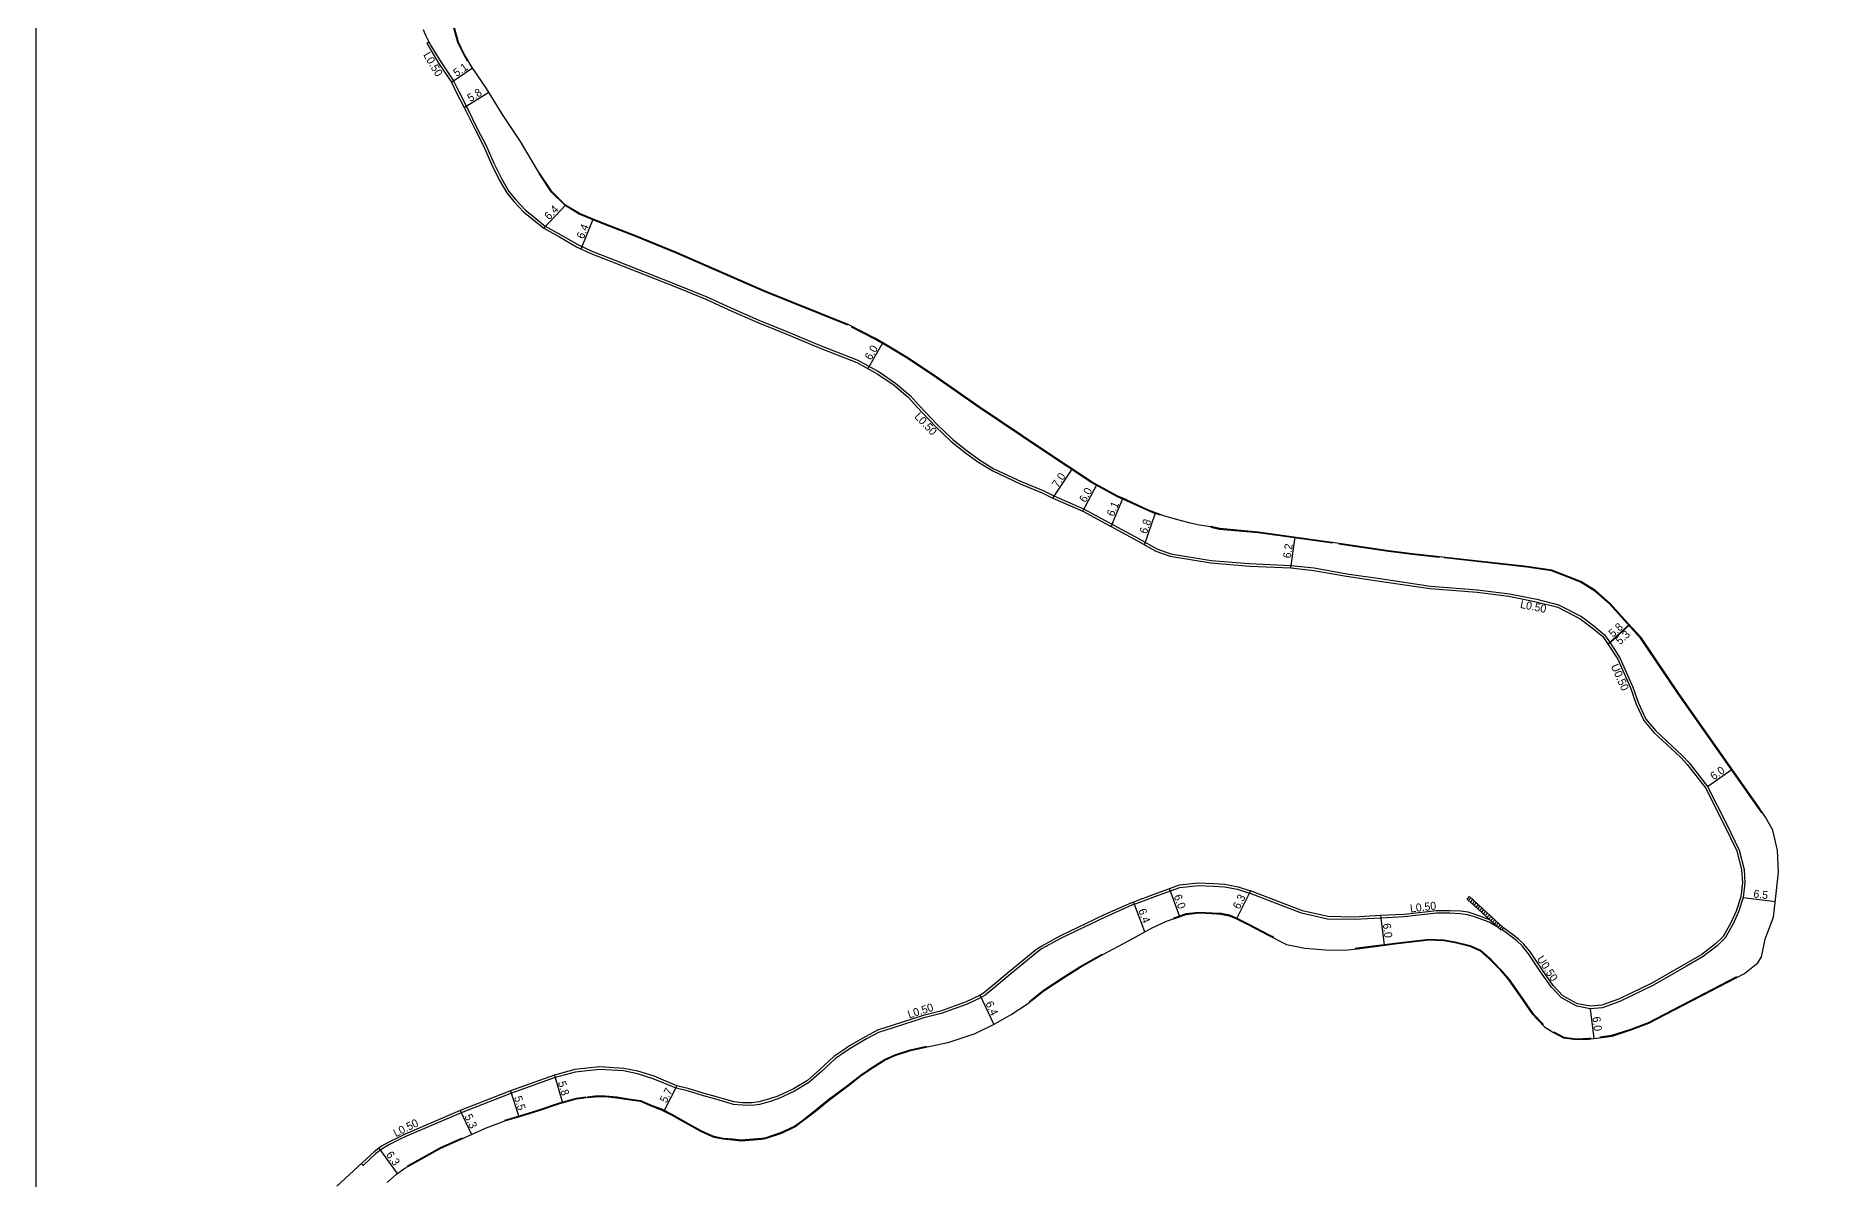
# Model space of a CAD drawing. Header units: metres. Extents: x -26400 to -24800, y -81000 to -78000.
# Drawn here: x -25600 to -25241.2, y -79437.5 to -79208.9 of the extents above; entities that cross this region are included whole.
import ezdxf

# ---------------------------------------------------------------- set-up
doc = ezdxf.new("R2010")
doc.units = ezdxf.units.M
doc.header["$LTSCALE"] = 2.5
for name, color, linetype in [('その他', 7, 'Continuous'), ('側溝・桝', 7, 'Continuous'), ('図郭', 7, 'Continuous'), ('幅員', 7, 'Continuous'), ('歩道・分離帯・安全施設', 7, 'Continuous'), ('道路', 7, 'Continuous')]:
    doc.layers.add(name, color=color, linetype=linetype)
doc.styles.get("Standard").update_dxf_attribs({"font": ''})
doc.styles.get('Standard').set_extended_font_data('@MS PGothic')

msp = doc.modelspace()

# ---------------------------------------------------------------- linework, layer by layer
at = {"layer": 'その他'}
for points in [[(-25313.72, -79381.51), (-25313.25, -79381)], [(-25313.72, -79381.51), (-25306.92, -79387.76)], [(-25313.45, -79381.76), (-25312.98, -79381.25)], [(-25313.25, -79381), (-25306.45, -79387.25)], [(-25313.08, -79382.1), (-25312.61, -79381.59)], [(-25312.71, -79382.44), (-25312.24, -79381.93)], [(-25312.34, -79382.78), (-25311.87, -79382.26)], [(-25311.97, -79383.11), (-25311.5, -79382.6)], [(-25311.61, -79383.45), (-25311.14, -79382.94)], [(-25311.24, -79383.79), (-25310.77, -79383.28)], [(-25310.87, -79384.13), (-25310.4, -79383.62)], [(-25310.5, -79384.47), (-25310.03, -79383.96)], [(-25310.13, -79384.81), (-25309.66, -79384.3)], [(-25309.77, -79385.14), (-25309.3, -79384.63)], [(-25309.4, -79385.48), (-25308.93, -79384.97)], [(-25309.03, -79385.82), (-25308.56, -79385.31)], [(-25308.66, -79386.16), (-25308.19, -79385.65)], [(-25308.29, -79386.5), (-25307.82, -79385.99)], [(-25307.93, -79386.84), (-25307.46, -79386.33)], [(-25307.56, -79387.18), (-25307.09, -79386.67)], [(-25307.19, -79387.51), (-25306.72, -79387)], [(-25306.45, -79387.25), (-25306.92, -79387.76)]]:
    msp.add_lwpolyline(points, dxfattribs=at)
at = {"layer": '側溝・桝'}
for points in [[(-25521.38, -79210.06), (-25520.92, -79210.91), (-25519.04, -79214.04), (-25516.46, -79217.87), (-25515.41, -79220), (-25513.9, -79222.98), (-25511.58, -79227.63), (-25510.03, -79230.65), (-25508.41, -79234.3), (-25506.9, -79237.4), (-25505.39, -79239.98), (-25504.04, -79241.66), (-25502.1, -79243.73), (-25501.17, -79244.47), (-25498.13, -79246.93), (-25495, -79248.63), (-25491.62, -79250.61), (-25488.79, -79251.93), (-25485.23, -79253.33), (-25471.05, -79258.94), (-25465.82, -79261.09), (-25461.17, -79263.22), (-25455.44, -79265.72), (-25449.13, -79268.25), (-25443.64, -79270.6), (-25439.87, -79272.07), (-25435.61, -79273.73), (-25433.67, -79274.82), (-25431.34, -79276.07), (-25428.05, -79278.35), (-25425.14, -79280.82), (-25423.35, -79282.81), (-25419.72, -79286.61), (-25416.62, -79289.61), (-25413.76, -79291.84), (-25411.31, -79293.64), (-25408.39, -79295.44), (-25402.94, -79298.02), (-25398.57, -79299.82), (-25396.39, -79300.88), (-25390.45, -79303.48), (-25379.37, -79309.47), (-25375.83, -79311.49), (-25373.03, -79312.46), (-25364.96, -79313.79), (-25357.35, -79314.39), (-25348.99, -79314.77), (-25344.36, -79315.29), (-25337.78, -79316.45), (-25330.73, -79317.46), (-25321.1, -79318.92), (-25311.68, -79319.64), (-25305.3, -79320.44), (-25299.84, -79321.55), (-25295.46, -79322.66), (-25290.89, -79325.01), (-25288.44, -79326.87), (-25286.26, -79328.66), (-25285.4, -79329.88), (-25285.16, -79330.24)], [(-25285.16, -79330.24), (-25283.2, -79333.29), (-25280.61, -79339.1), (-25279.5, -79342.35), (-25278.01, -79345.51), (-25276.02, -79347.87), (-25271.76, -79351.85), (-25270.67, -79352.87), (-25269.34, -79354.29), (-25265.68, -79358.98), (-25261.89, -79366.45), (-25259.34, -79371.72), (-25258.37, -79375.6), (-25258.2, -79378.23), (-25258.54, -79381.18), (-25259.47, -79384.08), (-25260.53, -79386.45), (-25262.12, -79389.27), (-25263.72, -79390.84), (-25266.56, -79393.02), (-25269.86, -79394.9), (-25276.45, -79398.72), (-25283.07, -79401.93), (-25286.68, -79403.25), (-25289.14, -79403.46), (-25291.82, -79402.93), (-25294.89, -79401.27), (-25296.91, -79399.12)], [(-25285.16, -79330.24), (-25285.58, -79330.52)], [(-25380.65, -79382.69), (-25379, -79382.06), (-25375.45, -79380.75), (-25372.91, -79379.8), (-25371.19, -79379.17), (-25367.51, -79378.78), (-25364.49, -79378.9), (-25362.29, -79379.04), (-25359.68, -79379.54), (-25357.28, -79380.32)], [(-25380.65, -79382.69), (-25386.12, -79385.1), (-25394.97, -79389.36), (-25398.85, -79391.48), (-25399.83, -79392.2), (-25405.01, -79396.45), (-25408.31, -79399.18), (-25410.17, -79400.7), (-25411.05, -79401.25), (-25413.76, -79402.53), (-25418.96, -79404.4), (-25422.43, -79405.27), (-25424.43, -79405.9), (-25428.56, -79407.24), (-25431.49, -79408.17), (-25433.88, -79409.47), (-25437.03, -79411.32), (-25438.14, -79412.08), (-25440.11, -79413.39), (-25442.86, -79415.99), (-25445.39, -79418.21), (-25448.26, -79419.91), (-25451.4, -79421.39), (-25453.34, -79422.04), (-25455.3, -79422.58), (-25456.72, -79422.77), (-25458.68, -79422.73), (-25460.5, -79422.59), (-25464.02, -79421.56), (-25466.48, -79420.84), (-25469.5, -79419.94), (-25471.96, -79419.33), (-25476.53, -79417.43), (-25479.71, -79416.44), (-25482.47, -79415.87), (-25487.27, -79415.58), (-25492.12, -79416.1), (-25496.16, -79417.19), (-25504.89, -79420.3), (-25514.94, -79424.28), (-25525.91, -79428.96), (-25527.28, -79429.62), (-25529.29, -79430.62), (-25530.58, -79431.37), (-25532.02, -79432.41), (-25534.41, -79434.65), (-25534.57, -79434.8)], [(-25319.85, -79384.35), (-25326.32, -79385.09), (-25331.07, -79385.3), (-25336.31, -79385.62), (-25341.7, -79385.5), (-25346.86, -79384.33), (-25351.73, -79382.46), (-25357.28, -79380.32)], [(-25307.53, -79387.2), (-25309.37, -79386.14), (-25312.28, -79385.06), (-25313.65, -79384.65), (-25315.16, -79384.44), (-25317.24, -79384.33), (-25319.85, -79384.35)], [(-25296.91, -79399.12), (-25299.1, -79396.03), (-25301.47, -79392.43), (-25302.77, -79390.87), (-25303.78, -79389.88), (-25304.7, -79389.18), (-25306.79, -79387.62)], [(-25534.57, -79434.8), (-25534.91, -79434.43)]]:
    msp.add_lwpolyline(points, dxfattribs=at)
at = {"layer": '図郭'}
msp.add_lwpolyline([(-25600, -79800), (-24800, -79800), (-24800, -79200), (-25600, -79200)], close=True, dxfattribs=at)
at = {"layer": '幅員', "flags": 128}
for points in [[(-25516.89, -79218.12), (-25512.69, -79215.27)], [(-25514.35, -79223.2), (-25509.42, -79220.15)], [(-25498.41, -79247.35), (-25494.08, -79242.7)], [(-25490.94, -79251.48), (-25488.54, -79245.5)], [(-25433.58, -79275.43), (-25430.61, -79270.27)], [(-25396.6, -79301.34), (-25392.73, -79295.51)], [(-25390.64, -79303.94), (-25387.8, -79298.67)], [(-25384.97, -79307.01), (-25382.58, -79301.36)], [(-25378.27, -79310.67), (-25376.08, -79304.24)], [(-25349.03, -79315.27), (-25348.17, -79309.14)], [(-25285.58, -79330.52), (-25281.33, -79326.61)], [(-25285.16, -79330.24), (-25281.28, -79326.67)], [(-25265.68, -79358.98), (-25260.77, -79355.53)], [(-25371.2, -79385.03), (-25373.3, -79379.41)], [(-25357.11, -79379.84), (-25359.9, -79385.46)], [(-25378.22, -79388.07), (-25380.49, -79382.09)], [(-25258.54, -79381.18), (-25252.11, -79382.01)], [(-25331.09, -79384.8), (-25330.34, -79390.75)], [(-25408.44, -79406.54), (-25411.17, -79400.76)], [(-25289.14, -79403.46), (-25288.44, -79409.39)], [(-25496.31, -79416.71), (-25494.7, -79422.27)], [(-25471.81, -79418.86), (-25474.4, -79423.92)], [(-25505.07, -79419.83), (-25503.41, -79425.07)], [(-25515.13, -79423.81), (-25512.91, -79428.61)], [(-25527.68, -79436.37), (-25531.35, -79431.31)]]:
    msp.add_lwpolyline(points, dxfattribs=at)
at = {"layer": '歩道・分離帯・安全施設'}
for points in [[(-25513.66, -79213.9), (-25514.51, -79212.44), (-25515.61, -79210.19), (-25516.82, -79205.86), (-25518.12, -79201.46), (-25518.5, -79200)], [(-25437.6, -79266.74), (-25454.34, -79259.98), (-25471.75, -79252.42), (-25480.2, -79248.91), (-25487.26, -79246.17), (-25491.32, -79244.55), (-25494.17, -79242.82), (-25496.9, -79240.1), (-25499.37, -79236.42)], [(-25375.06, -79304.75), (-25376.57, -79304.23), (-25377.6, -79303.8), (-25381.86, -79301.83), (-25383.68, -79301.06), (-25388.83, -79298.28), (-25398.47, -79291.87), (-25411.49, -79283.14), (-25420.55, -79276.81), (-25425.89, -79273.28), (-25429.41, -79271.14), (-25432.18, -79269.54), (-25436.85, -79267.12)], [(-25340.7, -79310.33), (-25355.57, -79308.25), (-25363.26, -79307.57), (-25365.03, -79307.17)], [(-25319.32, -79313.18), (-25324.72, -79312.6), (-25329.49, -79311.98), (-25339.38, -79310.51)], [(-25254.84, -79364.29), (-25255.74, -79362.96), (-25271.53, -79340.47), (-25279.07, -79329.3), (-25281.73, -79326.41), (-25285.23, -79322.53), (-25288.2, -79319.95), (-25291.05, -79318.14), (-25293.62, -79317.11), (-25296.86, -79315.86), (-25301.82, -79315.15), (-25318.35, -79313.29)], [(-25372.39, -79385.28), (-25371.92, -79385.13), (-25369.97, -79384.42), (-25367.34, -79384.14), (-25364.77, -79384.25), (-25362.96, -79384.36), (-25361.28, -79384.68), (-25360.07, -79385.2), (-25357.42, -79386.52), (-25353.35, -79388.64), (-25352.5, -79389.08)], [(-25336.13, -79391.32), (-25335.73, -79391.28), (-25327.7, -79390.26), (-25321.35, -79389.52), (-25318.39, -79389.66), (-25316.13, -79390.06), (-25313.14, -79390.78), (-25311.05, -79391.73), (-25309.31, -79393.29), (-25307.2, -79395.44), (-25305.34, -79397.6), (-25303.17, -79400.71), (-25300.61, -79404.4), (-25298.5, -79406.6)], [(-25401.28, -79401.97), (-25398.47, -79399.75), (-25394.44, -79397.05), (-25391.14, -79394.98), (-25386.75, -79392.52)], [(-25287.2, -79409.09), (-25284.78, -79408.76), (-25281.02, -79407.54), (-25277.45, -79406.18), (-25259.79, -79396.99)], [(-25296.4, -79408.08), (-25294.44, -79409.14), (-25291.9, -79409.46), (-25289.41, -79409.36), (-25289.04, -79409.31), (-25288.93, -79409.3)], [(-25489.74, -79421.03), (-25488.15, -79420.88), (-25486.15, -79420.83), (-25483.81, -79421.08), (-25481.5, -79421.45), (-25479.09, -79421.8), (-25476.74, -79422.77), (-25474.91, -79423.49), (-25472.71, -79424.62), (-25470.03, -79426.11), (-25467.02, -79427.79), (-25465.42, -79428.55), (-25464.39, -79428.96), (-25462.55, -79429.32), (-25460.7, -79429.48), (-25458.96, -79429.69), (-25454.89, -79429.35), (-25454.13, -79429.24), (-25450.88, -79428.16), (-25448.27, -79426.9), (-25446.9, -79425.9), (-25444.26, -79423.88), (-25441.4, -79421.54), (-25437.64, -79418.72), (-25434.96, -79416.63), (-25432.64, -79415.07), (-25430.29, -79413.59), (-25428.19, -79412.66), (-25425.15, -79411.64), (-25421.9, -79410.95)], [(-25506.22, -79425.72), (-25503.29, -79424.88), (-25499.6, -79423.71), (-25495.26, -79422.27), (-25491.9, -79421.3), (-25490.01, -79421.06)], [(-25525.67, -79434.85), (-25524.81, -79434.38), (-25522.44, -79433.03), (-25519.06, -79431.21), (-25515.03, -79429.42), (-25514.66, -79429.25)]]:
    msp.add_lwpolyline(points, dxfattribs=at)
at = {"layer": '道路'}
for points in [[(-25522.57, -79207.61), (-25522.11, -79208.72), (-25521.38, -79210.06)], [(-25521.82, -79210.3), (-25521.38, -79210.06)], [(-25521.82, -79210.3), (-25521.35, -79211.15), (-25519.46, -79214.31), (-25516.89, -79218.12), (-25515.86, -79220.23), (-25514.35, -79223.2), (-25512.02, -79227.85), (-25510.48, -79230.87), (-25508.86, -79234.51), (-25507.34, -79237.63), (-25505.8, -79240.26), (-25504.42, -79241.99), (-25502.44, -79244.1), (-25501.48, -79244.86), (-25498.41, -79247.35), (-25495.25, -79249.07), (-25491.86, -79251.05), (-25488.99, -79252.39), (-25485.39, -79253.81), (-25471.24, -79259.4), (-25466.02, -79261.55), (-25461.38, -79263.67), (-25455.63, -79266.19), (-25449.32, -79268.71), (-25443.83, -79271.06), (-25440.06, -79272.53), (-25435.82, -79274.18), (-25433.91, -79275.26), (-25431.61, -79276.5), (-25428.35, -79278.75), (-25425.49, -79281.18), (-25423.72, -79283.15), (-25420.08, -79286.96), (-25416.95, -79289.99), (-25414.06, -79292.24), (-25411.59, -79294.05), (-25408.62, -79295.88), (-25403.14, -79298.48), (-25398.77, -79300.28), (-25396.6, -79301.34), (-25390.64, -79303.94), (-25379.65, -79309.89), (-25376.04, -79311.94), (-25373.16, -79312.94), (-25365.02, -79314.29), (-25357.2, -79314.9), (-25349.03, -79315.27), (-25344.43, -79315.79), (-25337.86, -79316.94), (-25330.8, -79317.96), (-25321.16, -79319.42), (-25311.73, -79320.14), (-25305.39, -79320.94), (-25299.95, -79322.04), (-25295.64, -79323.13), (-25291.16, -79325.43), (-25288.74, -79327.26), (-25286.63, -79329), (-25285.81, -79330.16), (-25283.64, -79333.53), (-25281.08, -79339.28), (-25279.97, -79342.54), (-25278.43, -79345.79), (-25276.38, -79348.22), (-25272.11, -79352.21), (-25271.02, -79353.22), (-25269.72, -79354.62), (-25266.1, -79359.25), (-25262.34, -79366.67), (-25259.81, -79371.89), (-25258.87, -79375.68), (-25258.71, -79378.22), (-25259.04, -79381.07), (-25259.94, -79383.9), (-25260.98, -79386.23), (-25262.52, -79388.97), (-25264.05, -79390.46), (-25266.84, -79392.6), (-25270.11, -79394.47), (-25276.69, -79398.28), (-25283.26, -79401.47), (-25286.78, -79402.76), (-25289.12, -79402.96), (-25291.65, -79402.45), (-25294.58, -79400.86), (-25296.52, -79398.8), (-25298.69, -79395.75), (-25301.07, -79392.13), (-25302.4, -79390.54), (-25303.45, -79389.5), (-25304.4, -79388.78), (-25306.45, -79387.25)], [(-25309.2, -79385.67), (-25312.12, -79384.59), (-25313.54, -79384.16), (-25315.11, -79383.94), (-25317.23, -79383.83), (-25319.88, -79383.85), (-25326.36, -79384.59), (-25331.09, -79384.8), (-25336.32, -79385.12), (-25341.64, -79385), (-25346.71, -79383.85), (-25351.55, -79381.99), (-25357.11, -79379.84)], [(-25380.85, -79382.23), (-25386.33, -79384.65), (-25395.2, -79388.92), (-25399.11, -79391.06), (-25400.14, -79391.81), (-25405.33, -79396.07), (-25408.63, -79398.79), (-25410.46, -79400.3), (-25411.29, -79400.81), (-25413.95, -79402.06), (-25419.11, -79403.92), (-25422.56, -79404.79), (-25424.58, -79405.43), (-25428.72, -79406.77), (-25431.69, -79407.7), (-25434.12, -79409.04), (-25437.29, -79410.89), (-25438.42, -79411.66), (-25440.42, -79413), (-25443.2, -79415.62), (-25445.68, -79417.8), (-25448.5, -79419.47), (-25451.58, -79420.93), (-25453.48, -79421.56), (-25455.4, -79422.09), (-25456.75, -79422.27), (-25458.66, -79422.23), (-25460.41, -79422.09), (-25463.88, -79421.08), (-25466.34, -79420.37), (-25469.37, -79419.46), (-25471.81, -79418.86), (-25476.36, -79416.96), (-25479.59, -79415.95), (-25482.4, -79415.38), (-25487.28, -79415.07), (-25492.21, -79415.61), (-25496.31, -79416.71), (-25505.07, -79419.83), (-25515.13, -79423.81), (-25526.12, -79428.5), (-25527.5, -79429.17), (-25529.53, -79430.18), (-25530.86, -79430.95), (-25532.34, -79432.03), (-25534.75, -79434.28), (-25539.84, -79438.91)], [(-25529.75, -79438.21), (-25527.91, -79436.54), (-25526.22, -79435.33), (-25524.74, -79434.51), (-25522.37, -79433.17), (-25519, -79431.34), (-25514.97, -79429.56), (-25510.09, -79427.31), (-25506.2, -79425.87), (-25503.24, -79425.02), (-25499.55, -79423.85), (-25495.21, -79422.42), (-25491.87, -79421.45), (-25489.87, -79421.2), (-25488.14, -79421.03), (-25486.16, -79420.98), (-25483.83, -79421.23), (-25481.52, -79421.6), (-25479.13, -79421.95), (-25476.8, -79422.91), (-25474.97, -79423.63), (-25472.78, -79424.75), (-25470.1, -79426.24), (-25467.09, -79427.93), (-25465.48, -79428.69), (-25464.44, -79429.1), (-25462.57, -79429.46), (-25460.71, -79429.63), (-25458.96, -79429.84), (-25454.87, -79429.5), (-25454.09, -79429.39), (-25450.83, -79428.3), (-25448.19, -79427.03), (-25446.81, -79426.02), (-25444.16, -79424), (-25441.31, -79421.66), (-25437.55, -79418.84), (-25434.87, -79416.75), (-25432.56, -79415.2), (-25430.22, -79413.72), (-25428.14, -79412.8), (-25425.11, -79411.79), (-25417.32, -79410.12), (-25412.17, -79408.4), (-25408.24, -79406.44), (-25404.94, -79404.57), (-25401.66, -79402.47), (-25398.38, -79399.88), (-25394.35, -79397.17), (-25391.06, -79395.11), (-25386.58, -79392.59), (-25381.32, -79389.8), (-25376.77, -79387.26), (-25373.9, -79385.9), (-25371.87, -79385.28), (-25369.93, -79384.57), (-25367.34, -79384.29), (-25364.78, -79384.4), (-25362.98, -79384.51), (-25361.33, -79384.83), (-25360.14, -79385.34), (-25357.49, -79386.66), (-25353.42, -79388.77), (-25349.87, -79390.62), (-25346.19, -79391.31), (-25341.24, -79391.7), (-25337.6, -79391.65), (-25335.71, -79391.43), (-25327.68, -79390.41), (-25321.35, -79389.67), (-25318.4, -79389.81), (-25316.16, -79390.2), (-25313.19, -79390.92), (-25311.14, -79391.85), (-25309.41, -79393.4), (-25307.31, -79395.54), (-25305.46, -79397.69), (-25303.3, -79400.8), (-25300.72, -79404.49), (-25298.27, -79407.07), (-25296.49, -79408.19), (-25294.48, -79409.28), (-25291.91, -79409.62), (-25289.4, -79409.51), (-25289.02, -79409.46), (-25287.26, -79409.25), (-25284.75, -79408.9), (-25280.97, -79407.68), (-25277.38, -79406.32), (-25258.28, -79396.37)]]:
    msp.add_lwpolyline(points, dxfattribs=at)
at = {"layer": '道路', "flags": 128}
for points in [[(-25381.8, -79301.69), (-25383.62, -79300.92), (-25388.75, -79298.15), (-25398.39, -79291.74), (-25411.4, -79283.01), (-25420.47, -79276.69), (-25425.81, -79273.15), (-25429.33, -79271.01), (-25432.11, -79269.41), (-25437.53, -79266.6), (-25454.28, -79259.84), (-25471.69, -79252.29), (-25480.14, -79248.77), (-25487.2, -79246.03), (-25491.25, -79244.41), (-25494.08, -79242.7), (-25496.79, -79240.01), (-25499.66, -79235.72), (-25503.1, -79229.98), (-25506.69, -79224.57), (-25509.89, -79219.39), (-25512.76, -79215.17), (-25514.38, -79212.37), (-25515.47, -79210.13), (-25516.68, -79205.82)], [(-25381.8, -79301.69), (-25377.54, -79303.66), (-25376.51, -79304.09), (-25374.29, -79304.85), (-25370.96, -79305.77), (-25369.39, -79306.16), (-25367.28, -79306.69), (-25365, -79307.02)], [(-25254.06, -79389.25), (-25254.02, -79389.16), (-25252.51, -79385.12), (-25251.98, -79380.97), (-25251.49, -79376.13), (-25251.66, -79371.77), (-25252.6, -79367.73), (-25254.11, -79365.1), (-25255.61, -79362.87), (-25271.41, -79340.38), (-25278.95, -79329.2), (-25281.61, -79326.3), (-25285.13, -79322.42), (-25288.11, -79319.82), (-25290.98, -79318), (-25293.56, -79316.97), (-25296.82, -79315.72), (-25301.8, -79315.01), (-25318.66, -79313.1), (-25324.7, -79312.45), (-25329.47, -79311.83), (-25339.36, -79310.37), (-25355.56, -79308.1), (-25363.24, -79307.42), (-25365, -79307.02)], [(-25380.85, -79382.23), (-25379.18, -79381.6), (-25375.63, -79380.28), (-25373.09, -79379.33), (-25371.3, -79378.68), (-25367.53, -79378.28), (-25364.46, -79378.41), (-25362.22, -79378.55), (-25359.55, -79379.05), (-25357.11, -79379.84)], [(-25306.45, -79387.25), (-25306.92, -79387.76), (-25309.2, -79385.67)], [(-25258.28, -79396.37), (-25255.62, -79394.25), (-25254.91, -79393.09), (-25254.06, -79389.25)]]:
    msp.add_lwpolyline(points, dxfattribs=at)

# ---------------------------------------------------------------- texts
at = {"layer": '側溝・桝'}
for s, rotation, p in [('L0.50', 300.929, (-25522.59, -79212.68)), ('L0.50', 313.6935, (-25424.41, -79285.11)), ('L0.50', 348.5645, (-25303.23, -79323.26)), ('U0.50', 294.0465, (-25285.05, -79334.92)), ('L0.50', 6.5555, (-25325.08, -79384.19)), ('U0.50', 303.375, (-25299.89, -79393.48)), ('L0.50', 17.96, (-25425.34, -79405.41)), ('L0.50', 26.5531, (-25528.02, -79429.15))]:
    msp.add_text(s, height=1.6, rotation=rotation, dxfattribs=at).set_placement(p)
at = {"layer": '幅員'}
for s, rotation, p in [('5.1', 34.1789, (-25515.86, -79217.12)), ('5.8', 31.7043, (-25513.11, -79222.14)), ('6.4', 47.032, (-25497.31, -79245.8)), ('6.4', 68.1356, (-25490.46, -79249.6)), ('6.0', 60.0356, (-25432.96, -79273.85)), ('7.0', 56.3594, (-25395.58, -79299.35)), ('6.0', 61.678, (-25390.05, -79302.33)), ('6.1', 67.1134, (-25384.44, -79305.12)), ('6.8', 71.1868, (-25377.83, -79308.59)), ('6.2', 82.0577, (-25349.02, -79313.43)), ('5.8', 42.591, (-25284.57, -79329.25)), ('5.3', 42.591, (-25283.17, -79330.74)), ('6.0', 35.0813, (-25264.43, -79357.8)), ('6.5', 352.6761, (-25256.56, -79381.18)), ('6.4', 290.8128, (-25379.58, -79383.78)), ('6.0', 290.494, (-25372.47, -79380.92)), ('6.3', 63.5269, (-25359.3, -79383.68)), ('6.0', 277.1865, (-25330.63, -79386.46)), ('6.4', 295.2707, (-25410.14, -79402.37)), ('6.0', 276.8004, (-25288.7, -79405.11)), ('5.8', 286.1489, (-25495.62, -79418.18)), ('5.7', 62.9136, (-25473.9, -79422.41)), ('5.5', 287.5315, (-25504.39, -79421.16)), ('5.3', 294.8042, (-25514.33, -79424.94)), ('6.3', 306.0122, (-25530.06, -79432.66))]:
    msp.add_text(s, height=1.6, rotation=rotation, dxfattribs=at).set_placement(p)

doc.saveas('drawing.dxf')
